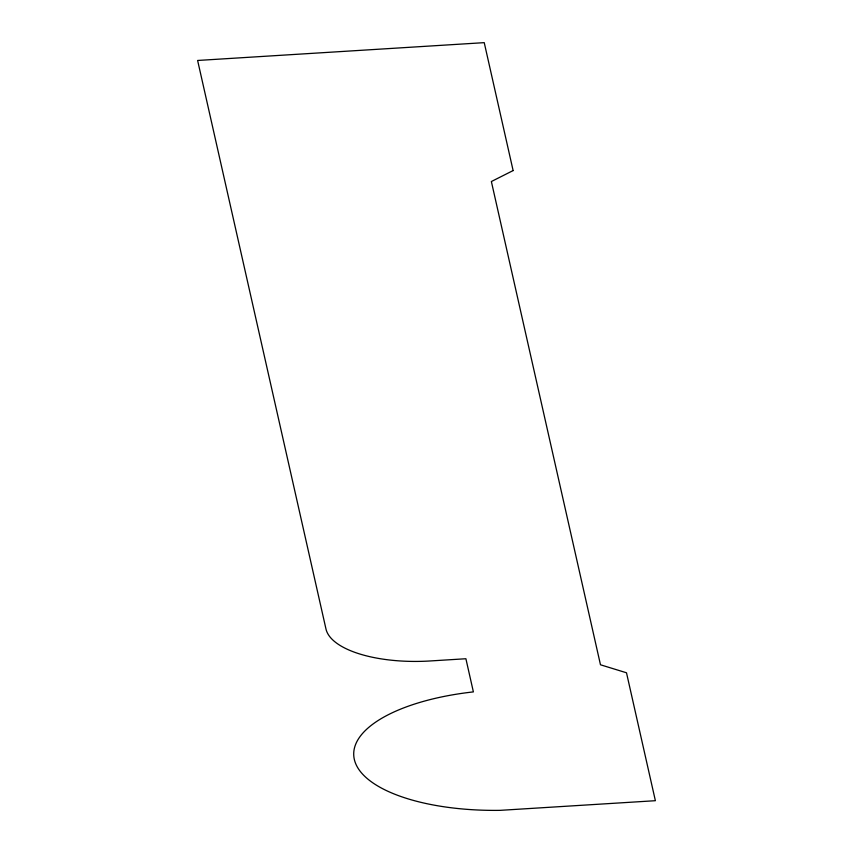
<?xml version="1.0" encoding="UTF-8"?>
<svg xmlns="http://www.w3.org/2000/svg" width="853" height="853" viewBox="0 0 853 853"><rect width="100%" height="100%" fill="white"/><g stroke="black" fill="none" stroke-linecap="round" stroke-linejoin="round"><path stroke-width="1.28" d="M513.122 170.568L491.371 181.529L600.48 664.786L626.497 672.782L655.381 800.7L500.125 810.35A151.024 60.222 -1.8 0 1 354.315 759.362A151.024 60.222 -1.8 0 1 473.383 691.9L465.898 658.74L430.072 660.968A95.962 38.268 -1.8 0 1 325.974 629.002L197.619 60.467L484.237 42.65L513.122 170.568"/></g></svg>
